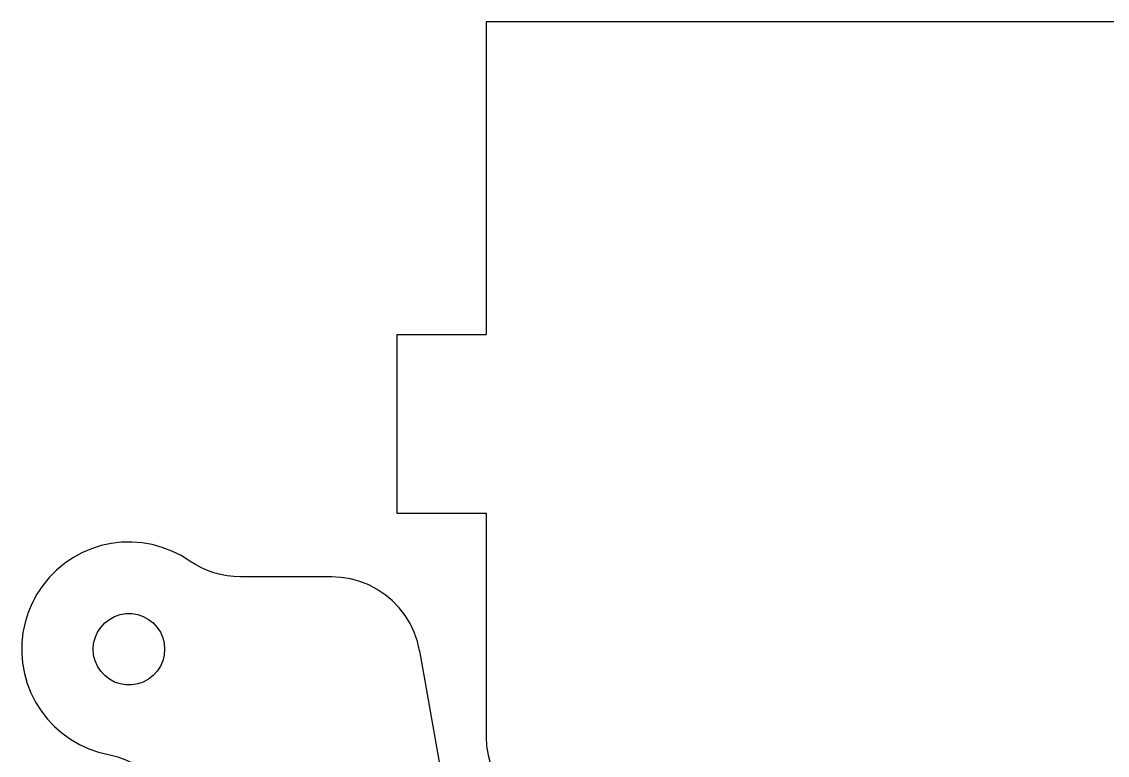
# Model space of a CAD drawing. Header units: millimetres. Extents: x -3928 to -434, y -548 to 1409.
# Drawn here: x -1793.5 to -1732.8, y 761.4 to 802.4 of the extents above; entities that cross this region are included whole.
import ezdxf

# ---------------------------------------------------------------- set-up
doc = ezdxf.new("R2010")
doc.units = ezdxf.units.MM
doc.header["$MEASUREMENT"] = 0
doc.layers.add('layer 1', color=7, linetype='Continuous')

msp = doc.modelspace()

# ---------------------------------------------------------------- linework, layer by layer
at = {"layer": 'layer 1', "color": 1, "lineweight": 25}
for points in [[(-1722.5517, 802.4388), (-1722.5517, 802.4388), (-1767.5516, 802.4388), (-1767.5516, 802.4388)], [(-1767.5516, 802.4388), (-1767.5516, 802.4388), (-1767.5516, 784.9389), (-1767.5516, 784.9389)], [(-1772.5515, 784.9389), (-1772.5515, 784.9389), (-1772.5515, 774.9387), (-1772.5515, 774.9387)], [(-1772.5515, 784.9389), (-1772.5515, 784.9389), (-1767.5516, 784.9389), (-1767.5516, 784.9389)], [(-1772.5515, 774.9387), (-1772.5515, 774.9387), (-1767.5516, 774.9387), (-1767.5516, 774.9387)], [(-1767.5516, 774.9387), (-1767.5516, 774.9387), (-1767.5516, 762.4387), (-1767.5516, 762.4387)], [(-1776.2031, 771.3827), (-1776.2031, 771.3827), (-1781.2916, 771.3827), (-1781.2916, 771.3827)], [(-1771.2791, 767.251), (-1771.2791, 767.251), (-1767.3548, 744.9953), (-1767.3548, 744.9953)]]:
    msp.add_open_spline(points, degree=3, dxfattribs=at)
for points, knots in [([(-1784.1318, 772.2675), (-1784.1318, 772.2675), (-1784.6211, 772.5719), (-1784.6211, 772.5719), (-1784.6211, 772.5719), (-1784.6211, 772.5719), (-1785.1376, 772.8277), (-1785.1376, 772.8277), (-1785.1376, 772.8277), (-1785.1376, 772.8277), (-1785.6763, 773.0327), (-1785.6763, 773.0327), (-1785.6763, 773.0327), (-1785.6763, 773.0327), (-1786.2319, 773.1851), (-1786.2319, 773.1851), (-1786.2319, 773.1851), (-1786.2319, 773.1851), (-1786.7995, 773.2835), (-1786.7995, 773.2835), (-1786.7995, 773.2835), (-1786.7995, 773.2835), (-1787.3742, 773.3272), (-1787.3742, 773.3272), (-1787.3742, 773.3272), (-1787.3742, 773.3272), (-1787.9506, 773.3152), (-1787.9506, 773.3152), (-1787.9506, 773.3152), (-1787.9506, 773.3152), (-1788.5228, 773.2482), (-1788.5228, 773.2482), (-1788.5228, 773.2482), (-1788.5228, 773.2482), (-1789.0862, 773.1269), (-1789.0862, 773.1269), (-1789.0862, 773.1269), (-1789.0862, 773.1269), (-1789.6352, 772.9515), (-1789.6352, 772.9515), (-1789.6352, 772.9515), (-1789.6352, 772.9515), (-1790.165, 772.7247), (-1790.165, 772.7247), (-1790.165, 772.7247), (-1790.165, 772.7247), (-1790.6706, 772.4478), (-1790.6706, 772.4478), (-1790.6706, 772.4478), (-1790.6706, 772.4478), (-1791.1468, 772.1239), (-1791.1468, 772.1239), (-1791.1468, 772.1239), (-1791.1468, 772.1239), (-1791.5902, 771.756), (-1791.5902, 771.756), (-1791.5902, 771.756), (-1791.5902, 771.756), (-1791.9963, 771.3467), (-1791.9963, 771.3467), (-1791.9963, 771.3467), (-1791.9963, 771.3467), (-1792.3611, 770.9008), (-1792.3611, 770.9008), (-1792.3611, 770.9008), (-1792.3611, 770.9008), (-1792.6814, 770.4218), (-1792.6814, 770.4218), (-1792.6814, 770.4218), (-1792.6814, 770.4218), (-1792.9544, 769.9141), (-1792.9544, 769.9141), (-1792.9544, 769.9141), (-1792.9544, 769.9141), (-1793.1774, 769.3828), (-1793.1774, 769.3828), (-1793.1774, 769.3828), (-1793.1774, 769.3828), (-1793.3485, 768.8325), (-1793.3485, 768.8325), (-1793.3485, 768.8325), (-1793.3485, 768.8325), (-1793.466, 768.268), (-1793.466, 768.268), (-1793.466, 768.268), (-1793.466, 768.268), (-1793.5284, 767.6955), (-1793.5284, 767.6955), (-1793.5284, 767.6955), (-1793.5284, 767.6955), (-1793.5362, 767.1191), (-1793.5362, 767.1191), (-1793.5362, 767.1191), (-1793.5362, 767.1191), (-1793.4882, 766.5447), (-1793.4882, 766.5447), (-1793.4882, 766.5447), (-1793.4882, 766.5447), (-1793.3855, 765.9778), (-1793.3855, 765.9778), (-1793.3855, 765.9778), (-1793.3855, 765.9778), (-1793.2289, 765.4232), (-1793.2289, 765.4232), (-1793.2289, 765.4232), (-1793.2289, 765.4232), (-1793.0197, 764.8863), (-1793.0197, 764.8863), (-1793.0197, 764.8863), (-1793.0197, 764.8863), (-1792.7601, 764.3716), (-1792.7601, 764.3716), (-1792.7601, 764.3716), (-1792.7601, 764.3716), (-1792.4524, 763.8844), (-1792.4524, 763.8844), (-1792.4524, 763.8844), (-1792.4524, 763.8844), (-1792.099, 763.429), (-1792.099, 763.429), (-1792.099, 763.429), (-1792.099, 763.429), (-1791.7038, 763.0099), (-1791.7038, 763.0099), (-1791.7038, 763.0099), (-1791.7038, 763.0099), (-1791.2703, 762.6303), (-1791.2703, 762.6303), (-1791.2703, 762.6303), (-1791.2703, 762.6303), (-1790.8021, 762.2941), (-1790.8021, 762.2941), (-1790.8021, 762.2941), (-1790.8021, 762.2941), (-1790.304, 762.0041), (-1790.304, 762.0041), (-1790.304, 762.0041), (-1790.304, 762.0041), (-1789.7805, 761.7635), (-1789.7805, 761.7635), (-1789.7805, 761.7635), (-1789.7805, 761.7635), (-1789.2362, 761.5741), (-1789.2362, 761.5741), (-1789.2362, 761.5741), (-1789.2362, 761.5741), (-1788.6763, 761.4379), (-1788.6763, 761.4379)], [0, 0, 0, 0, 0.0263158, 0.0263158, 0.0263158, 0.0263158, 0.0526316, 0.0526316, 0.0526316, 0.0526316, 0.0789474, 0.0789474, 0.0789474, 0.0789474, 0.1052632, 0.1052632, 0.1052632, 0.1052632, 0.1315789, 0.1315789, 0.1315789, 0.1315789, 0.1578947, 0.1578947, 0.1578947, 0.1578947, 0.1842105, 0.1842105, 0.1842105, 0.1842105, 0.2105263, 0.2105263, 0.2105263, 0.2105263, 0.2368421, 0.2368421, 0.2368421, 0.2368421, 0.2631579, 0.2631579, 0.2631579, 0.2631579, 0.2894737, 0.2894737, 0.2894737, 0.2894737, 0.3157895, 0.3157895, 0.3157895, 0.3157895, 0.3421053, 0.3421053, 0.3421053, 0.3421053, 0.3684211, 0.3684211, 0.3684211, 0.3684211, 0.3947368, 0.3947368, 0.3947368, 0.3947368, 0.4210526, 0.4210526, 0.4210526, 0.4210526, 0.4473684, 0.4473684, 0.4473684, 0.4473684, 0.4736842, 0.4736842, 0.4736842, 0.4736842, 0.5, 0.5, 0.5, 0.5, 0.5263158, 0.5263158, 0.5263158, 0.5263158, 0.5526316, 0.5526316, 0.5526316, 0.5526316, 0.5789474, 0.5789474, 0.5789474, 0.5789474, 0.6052632, 0.6052632, 0.6052632, 0.6052632, 0.6315789, 0.6315789, 0.6315789, 0.6315789, 0.6578947, 0.6578947, 0.6578947, 0.6578947, 0.6842105, 0.6842105, 0.6842105, 0.6842105, 0.7105263, 0.7105263, 0.7105263, 0.7105263, 0.7368421, 0.7368421, 0.7368421, 0.7368421, 0.7631579, 0.7631579, 0.7631579, 0.7631579, 0.7894737, 0.7894737, 0.7894737, 0.7894737, 0.8157895, 0.8157895, 0.8157895, 0.8157895, 0.8421053, 0.8421053, 0.8421053, 0.8421053, 0.8684211, 0.8684211, 0.8684211, 0.8684211, 0.8947368, 0.8947368, 0.8947368, 0.8947368, 0.9210526, 0.9210526, 0.9210526, 0.9210526, 0.9473684, 0.9473684, 0.9473684, 0.9473684, 1, 1, 1, 1]), ([(-1781.2916, 771.3827), (-1781.2916, 771.3827), (-1781.6691, 771.3968), (-1781.6691, 771.3968), (-1781.6691, 771.3968), (-1781.6691, 771.3968), (-1782.0441, 771.4395), (-1782.0441, 771.4395), (-1782.0441, 771.4395), (-1782.0441, 771.4395), (-1782.4148, 771.5104), (-1782.4148, 771.5104), (-1782.4148, 771.5104), (-1782.4148, 771.5104), (-1782.7789, 771.6092), (-1782.7789, 771.6092), (-1782.7789, 771.6092), (-1782.7789, 771.6092), (-1783.1349, 771.7348), (-1783.1349, 771.7348), (-1783.1349, 771.7348), (-1783.1349, 771.7348), (-1783.4802, 771.8872), (-1783.4802, 771.8872), (-1783.4802, 771.8872), (-1783.4802, 771.8872), (-1783.8133, 772.065), (-1783.8133, 772.065), (-1783.8133, 772.065), (-1783.8133, 772.065), (-1784.1318, 772.2675), (-1784.1318, 772.2675)], [0, 0, 0, 0, 0.1111111, 0.1111111, 0.1111111, 0.1111111, 0.2222222, 0.2222222, 0.2222222, 0.2222222, 0.3333333, 0.3333333, 0.3333333, 0.3333333, 0.4444444, 0.4444444, 0.4444444, 0.4444444, 0.5555556, 0.5555556, 0.5555556, 0.5555556, 0.6666667, 0.6666667, 0.6666667, 0.6666667, 0.7777778, 0.7777778, 0.7777778, 0.7777778, 1, 1, 1, 1]), ([(-1771.2791, 767.251), (-1771.2791, 767.251), (-1771.4004, 767.7738), (-1771.4004, 767.7738), (-1771.4004, 767.7738), (-1771.4004, 767.7738), (-1771.5772, 768.2807), (-1771.5772, 768.2807), (-1771.5772, 768.2807), (-1771.5772, 768.2807), (-1771.8075, 768.7655), (-1771.8075, 768.7655), (-1771.8075, 768.7655), (-1771.8075, 768.7655), (-1772.088, 769.223), (-1772.088, 769.223), (-1772.088, 769.223), (-1772.088, 769.223), (-1772.4164, 769.6478), (-1772.4164, 769.6478), (-1772.4164, 769.6478), (-1772.4164, 769.6478), (-1772.7882, 770.0348), (-1772.7882, 770.0348), (-1772.7882, 770.0348), (-1772.7882, 770.0348), (-1773.1992, 770.3798), (-1773.1992, 770.3798), (-1773.1992, 770.3798), (-1773.1992, 770.3798), (-1773.6451, 770.6789), (-1773.6451, 770.6789), (-1773.6451, 770.6789), (-1773.6451, 770.6789), (-1774.1203, 770.9283), (-1774.1203, 770.9283), (-1774.1203, 770.9283), (-1774.1203, 770.9283), (-1774.6199, 771.1255), (-1774.6199, 771.1255), (-1774.6199, 771.1255), (-1774.6199, 771.1255), (-1775.1374, 771.2677), (-1775.1374, 771.2677), (-1775.1374, 771.2677), (-1775.1374, 771.2677), (-1775.6673, 771.3538), (-1775.6673, 771.3538), (-1775.6673, 771.3538), (-1775.6673, 771.3538), (-1776.2031, 771.3827), (-1776.2031, 771.3827)], [0, 0, 0, 0, 0.0714286, 0.0714286, 0.0714286, 0.0714286, 0.1428571, 0.1428571, 0.1428571, 0.1428571, 0.2142857, 0.2142857, 0.2142857, 0.2142857, 0.2857143, 0.2857143, 0.2857143, 0.2857143, 0.3571429, 0.3571429, 0.3571429, 0.3571429, 0.4285714, 0.4285714, 0.4285714, 0.4285714, 0.5, 0.5, 0.5, 0.5, 0.5714286, 0.5714286, 0.5714286, 0.5714286, 0.6428571, 0.6428571, 0.6428571, 0.6428571, 0.7142857, 0.7142857, 0.7142857, 0.7142857, 0.7857143, 0.7857143, 0.7857143, 0.7857143, 0.8571429, 0.8571429, 0.8571429, 0.8571429, 1, 1, 1, 1]), ([(-1785.5398, 767.3293), (-1785.5398, 767.3293), (-1785.5669, 767.6584), (-1785.5669, 767.6584), (-1785.5669, 767.6584), (-1785.5669, 767.6584), (-1785.6481, 767.9788), (-1785.6481, 767.9788), (-1785.6481, 767.9788), (-1785.6481, 767.9788), (-1785.7807, 768.2815), (-1785.7807, 768.2815), (-1785.7807, 768.2815), (-1785.7807, 768.2815), (-1785.9613, 768.5577), (-1785.9613, 768.5577), (-1785.9613, 768.5577), (-1785.9613, 768.5577), (-1786.185, 768.8007), (-1786.185, 768.8007), (-1786.185, 768.8007), (-1786.185, 768.8007), (-1786.4457, 769.0036), (-1786.4457, 769.0036), (-1786.4457, 769.0036), (-1786.4457, 769.0036), (-1786.7364, 769.1609), (-1786.7364, 769.1609), (-1786.7364, 769.1609), (-1786.7364, 769.1609), (-1787.0486, 769.2682), (-1787.0486, 769.2682), (-1787.0486, 769.2682), (-1787.0486, 769.2682), (-1787.3746, 769.3225), (-1787.3746, 769.3225), (-1787.3746, 769.3225), (-1787.3746, 769.3225), (-1787.7048, 769.3225), (-1787.7048, 769.3225), (-1787.7048, 769.3225), (-1787.7048, 769.3225), (-1788.0307, 769.2682), (-1788.0307, 769.2682), (-1788.0307, 769.2682), (-1788.0307, 769.2682), (-1788.3433, 769.1609), (-1788.3433, 769.1609), (-1788.3433, 769.1609), (-1788.3433, 769.1609), (-1788.6336, 769.0036), (-1788.6336, 769.0036), (-1788.6336, 769.0036), (-1788.6336, 769.0036), (-1788.8943, 768.8007), (-1788.8943, 768.8007), (-1788.8943, 768.8007), (-1788.8943, 768.8007), (-1789.118, 768.5577), (-1789.118, 768.5577), (-1789.118, 768.5577), (-1789.118, 768.5577), (-1789.2986, 768.2815), (-1789.2986, 768.2815), (-1789.2986, 768.2815), (-1789.2986, 768.2815), (-1789.4312, 767.9788), (-1789.4312, 767.9788), (-1789.4312, 767.9788), (-1789.4312, 767.9788), (-1789.5124, 767.6584), (-1789.5124, 767.6584), (-1789.5124, 767.6584), (-1789.5124, 767.6584), (-1789.5399, 767.3293), (-1789.5399, 767.3293), (-1789.5399, 767.3293), (-1789.5399, 767.3293), (-1789.5124, 767.0002), (-1789.5124, 767.0002), (-1789.5124, 767.0002), (-1789.5124, 767.0002), (-1789.4312, 766.6798), (-1789.4312, 766.6798), (-1789.4312, 766.6798), (-1789.4312, 766.6798), (-1789.2986, 766.3775), (-1789.2986, 766.3775), (-1789.2986, 766.3775), (-1789.2986, 766.3775), (-1789.118, 766.1009), (-1789.118, 766.1009), (-1789.118, 766.1009), (-1789.118, 766.1009), (-1788.8943, 765.8579), (-1788.8943, 765.8579), (-1788.8943, 765.8579), (-1788.8943, 765.8579), (-1788.6336, 765.655), (-1788.6336, 765.655), (-1788.6336, 765.655), (-1788.6336, 765.655), (-1788.3433, 765.498), (-1788.3433, 765.498), (-1788.3433, 765.498), (-1788.3433, 765.498), (-1788.0307, 765.3904), (-1788.0307, 765.3904), (-1788.0307, 765.3904), (-1788.0307, 765.3904), (-1787.7048, 765.3361), (-1787.7048, 765.3361), (-1787.7048, 765.3361), (-1787.7048, 765.3361), (-1787.3746, 765.3361), (-1787.3746, 765.3361), (-1787.3746, 765.3361), (-1787.3746, 765.3361), (-1787.0486, 765.3904), (-1787.0486, 765.3904), (-1787.0486, 765.3904), (-1787.0486, 765.3904), (-1786.7364, 765.498), (-1786.7364, 765.498), (-1786.7364, 765.498), (-1786.7364, 765.498), (-1786.4457, 765.655), (-1786.4457, 765.655), (-1786.4457, 765.655), (-1786.4457, 765.655), (-1786.185, 765.8579), (-1786.185, 765.8579), (-1786.185, 765.8579), (-1786.185, 765.8579), (-1785.9613, 766.1009), (-1785.9613, 766.1009), (-1785.9613, 766.1009), (-1785.9613, 766.1009), (-1785.7807, 766.3775), (-1785.7807, 766.3775), (-1785.7807, 766.3775), (-1785.7807, 766.3775), (-1785.6481, 766.6798), (-1785.6481, 766.6798), (-1785.6481, 766.6798), (-1785.6481, 766.6798), (-1785.5669, 767.0002), (-1785.5669, 767.0002), (-1785.5669, 767.0002), (-1785.5669, 767.0002), (-1785.5398, 767.3293), (-1785.5398, 767.3293)], [0, 0, 0, 0, 0.025641, 0.025641, 0.025641, 0.025641, 0.0512821, 0.0512821, 0.0512821, 0.0512821, 0.0769231, 0.0769231, 0.0769231, 0.0769231, 0.1025641, 0.1025641, 0.1025641, 0.1025641, 0.1282051, 0.1282051, 0.1282051, 0.1282051, 0.1538462, 0.1538462, 0.1538462, 0.1538462, 0.1794872, 0.1794872, 0.1794872, 0.1794872, 0.2051282, 0.2051282, 0.2051282, 0.2051282, 0.2307692, 0.2307692, 0.2307692, 0.2307692, 0.2564103, 0.2564103, 0.2564103, 0.2564103, 0.2820513, 0.2820513, 0.2820513, 0.2820513, 0.3076923, 0.3076923, 0.3076923, 0.3076923, 0.3333333, 0.3333333, 0.3333333, 0.3333333, 0.3589744, 0.3589744, 0.3589744, 0.3589744, 0.3846154, 0.3846154, 0.3846154, 0.3846154, 0.4102564, 0.4102564, 0.4102564, 0.4102564, 0.4358974, 0.4358974, 0.4358974, 0.4358974, 0.4615385, 0.4615385, 0.4615385, 0.4615385, 0.4871795, 0.4871795, 0.4871795, 0.4871795, 0.5128205, 0.5128205, 0.5128205, 0.5128205, 0.5384615, 0.5384615, 0.5384615, 0.5384615, 0.5641026, 0.5641026, 0.5641026, 0.5641026, 0.5897436, 0.5897436, 0.5897436, 0.5897436, 0.6153846, 0.6153846, 0.6153846, 0.6153846, 0.6410256, 0.6410256, 0.6410256, 0.6410256, 0.6666667, 0.6666667, 0.6666667, 0.6666667, 0.6923077, 0.6923077, 0.6923077, 0.6923077, 0.7179487, 0.7179487, 0.7179487, 0.7179487, 0.7435897, 0.7435897, 0.7435897, 0.7435897, 0.7692308, 0.7692308, 0.7692308, 0.7692308, 0.7948718, 0.7948718, 0.7948718, 0.7948718, 0.8205128, 0.8205128, 0.8205128, 0.8205128, 0.8461538, 0.8461538, 0.8461538, 0.8461538, 0.8717949, 0.8717949, 0.8717949, 0.8717949, 0.8974359, 0.8974359, 0.8974359, 0.8974359, 0.9230769, 0.9230769, 0.9230769, 0.9230769, 0.9487179, 0.9487179, 0.9487179, 0.9487179, 1, 1, 1, 1]), ([(-1767.5516, 762.4387), (-1767.5516, 762.4387), (-1767.5241, 761.9162), (-1767.5241, 761.9162), (-1767.5241, 761.9162), (-1767.5241, 761.9162), (-1767.4422, 761.3991), (-1767.4422, 761.3991), (-1767.4422, 761.3991), (-1767.4422, 761.3991), (-1767.3068, 760.8935), (-1767.3068, 760.8935), (-1767.3068, 760.8935), (-1767.3068, 760.8935), (-1767.1194, 760.4049), (-1767.1194, 760.4049), (-1767.1194, 760.4049), (-1767.1194, 760.4049), (-1766.8817, 759.9386), (-1766.8817, 759.9386), (-1766.8817, 759.9386), (-1766.8817, 759.9386), (-1766.5966, 759.4997), (-1766.5966, 759.4997), (-1766.5966, 759.4997), (-1766.5966, 759.4997), (-1766.2675, 759.093), (-1766.2675, 759.093), (-1766.2675, 759.093), (-1766.2675, 759.093), (-1765.8971, 758.7229), (-1765.8971, 758.7229), (-1765.8971, 758.7229), (-1765.8971, 758.7229), (-1765.4903, 758.3938), (-1765.4903, 758.3938), (-1765.4903, 758.3938), (-1765.4903, 758.3938), (-1765.0514, 758.1087), (-1765.0514, 758.1087), (-1765.0514, 758.1087), (-1765.0514, 758.1087), (-1764.5851, 757.8709), (-1764.5851, 757.8709), (-1764.5851, 757.8709), (-1764.5851, 757.8709), (-1764.0965, 757.6833), (-1764.0965, 757.6833), (-1764.0965, 757.6833), (-1764.0965, 757.6833), (-1763.5909, 757.5478), (-1763.5909, 757.5478), (-1763.5909, 757.5478), (-1763.5909, 757.5478), (-1763.0741, 757.466), (-1763.0741, 757.466), (-1763.0741, 757.466), (-1763.0741, 757.466), (-1762.5517, 757.4388), (-1762.5517, 757.4388)], [0, 0, 0, 0, 0.0625, 0.0625, 0.0625, 0.0625, 0.125, 0.125, 0.125, 0.125, 0.1875, 0.1875, 0.1875, 0.1875, 0.25, 0.25, 0.25, 0.25, 0.3125, 0.3125, 0.3125, 0.3125, 0.375, 0.375, 0.375, 0.375, 0.4375, 0.4375, 0.4375, 0.4375, 0.5, 0.5, 0.5, 0.5, 0.5625, 0.5625, 0.5625, 0.5625, 0.625, 0.625, 0.625, 0.625, 0.6875, 0.6875, 0.6875, 0.6875, 0.75, 0.75, 0.75, 0.75, 0.8125, 0.8125, 0.8125, 0.8125, 0.875, 0.875, 0.875, 0.875, 1, 1, 1, 1]), ([(-1788.6763, 761.4379), (-1788.6763, 761.4379), (-1788.1627, 761.3106), (-1788.1627, 761.3106), (-1788.1627, 761.3106), (-1788.1627, 761.3106), (-1787.6656, 761.1292), (-1787.6656, 761.1292), (-1787.6656, 761.1292), (-1787.6656, 761.1292), (-1787.1904, 760.8968), (-1787.1904, 760.8968), (-1787.1904, 760.8968), (-1787.1904, 760.8968), (-1786.7424, 760.6152), (-1786.7424, 760.6152), (-1786.7424, 760.6152), (-1786.7424, 760.6152), (-1786.3268, 760.2879), (-1786.3268, 760.2879), (-1786.3268, 760.2879), (-1786.3268, 760.2879), (-1785.9479, 759.9185), (-1785.9479, 759.9185), (-1785.9479, 759.9185), (-1785.9479, 759.9185), (-1785.6103, 759.511), (-1785.6103, 759.511), (-1785.6103, 759.511), (-1785.6103, 759.511), (-1785.3175, 759.0704), (-1785.3175, 759.0704), (-1785.3175, 759.0704), (-1785.3175, 759.0704), (-1785.073, 758.6012), (-1785.073, 758.6012), (-1785.073, 758.6012), (-1785.073, 758.6012), (-1784.8797, 758.1088), (-1784.8797, 758.1088), (-1784.8797, 758.1088), (-1784.8797, 758.1088), (-1784.7393, 757.5986), (-1784.7393, 757.5986), (-1784.7393, 757.5986), (-1784.7393, 757.5986), (-1784.6532, 757.0765), (-1784.6532, 757.0765), (-1784.6532, 757.0765), (-1784.6532, 757.0765), (-1784.6232, 756.5484), (-1784.6232, 756.5484)], [0, 0, 0, 0, 0.0714286, 0.0714286, 0.0714286, 0.0714286, 0.1428571, 0.1428571, 0.1428571, 0.1428571, 0.2142857, 0.2142857, 0.2142857, 0.2142857, 0.2857143, 0.2857143, 0.2857143, 0.2857143, 0.3571429, 0.3571429, 0.3571429, 0.3571429, 0.4285714, 0.4285714, 0.4285714, 0.4285714, 0.5, 0.5, 0.5, 0.5, 0.5714286, 0.5714286, 0.5714286, 0.5714286, 0.6428571, 0.6428571, 0.6428571, 0.6428571, 0.7142857, 0.7142857, 0.7142857, 0.7142857, 0.7857143, 0.7857143, 0.7857143, 0.7857143, 0.8571429, 0.8571429, 0.8571429, 0.8571429, 1, 1, 1, 1])]:
    msp.add_open_spline(points, degree=3, knots=knots, dxfattribs=at)

doc.saveas('drawing.dxf')
